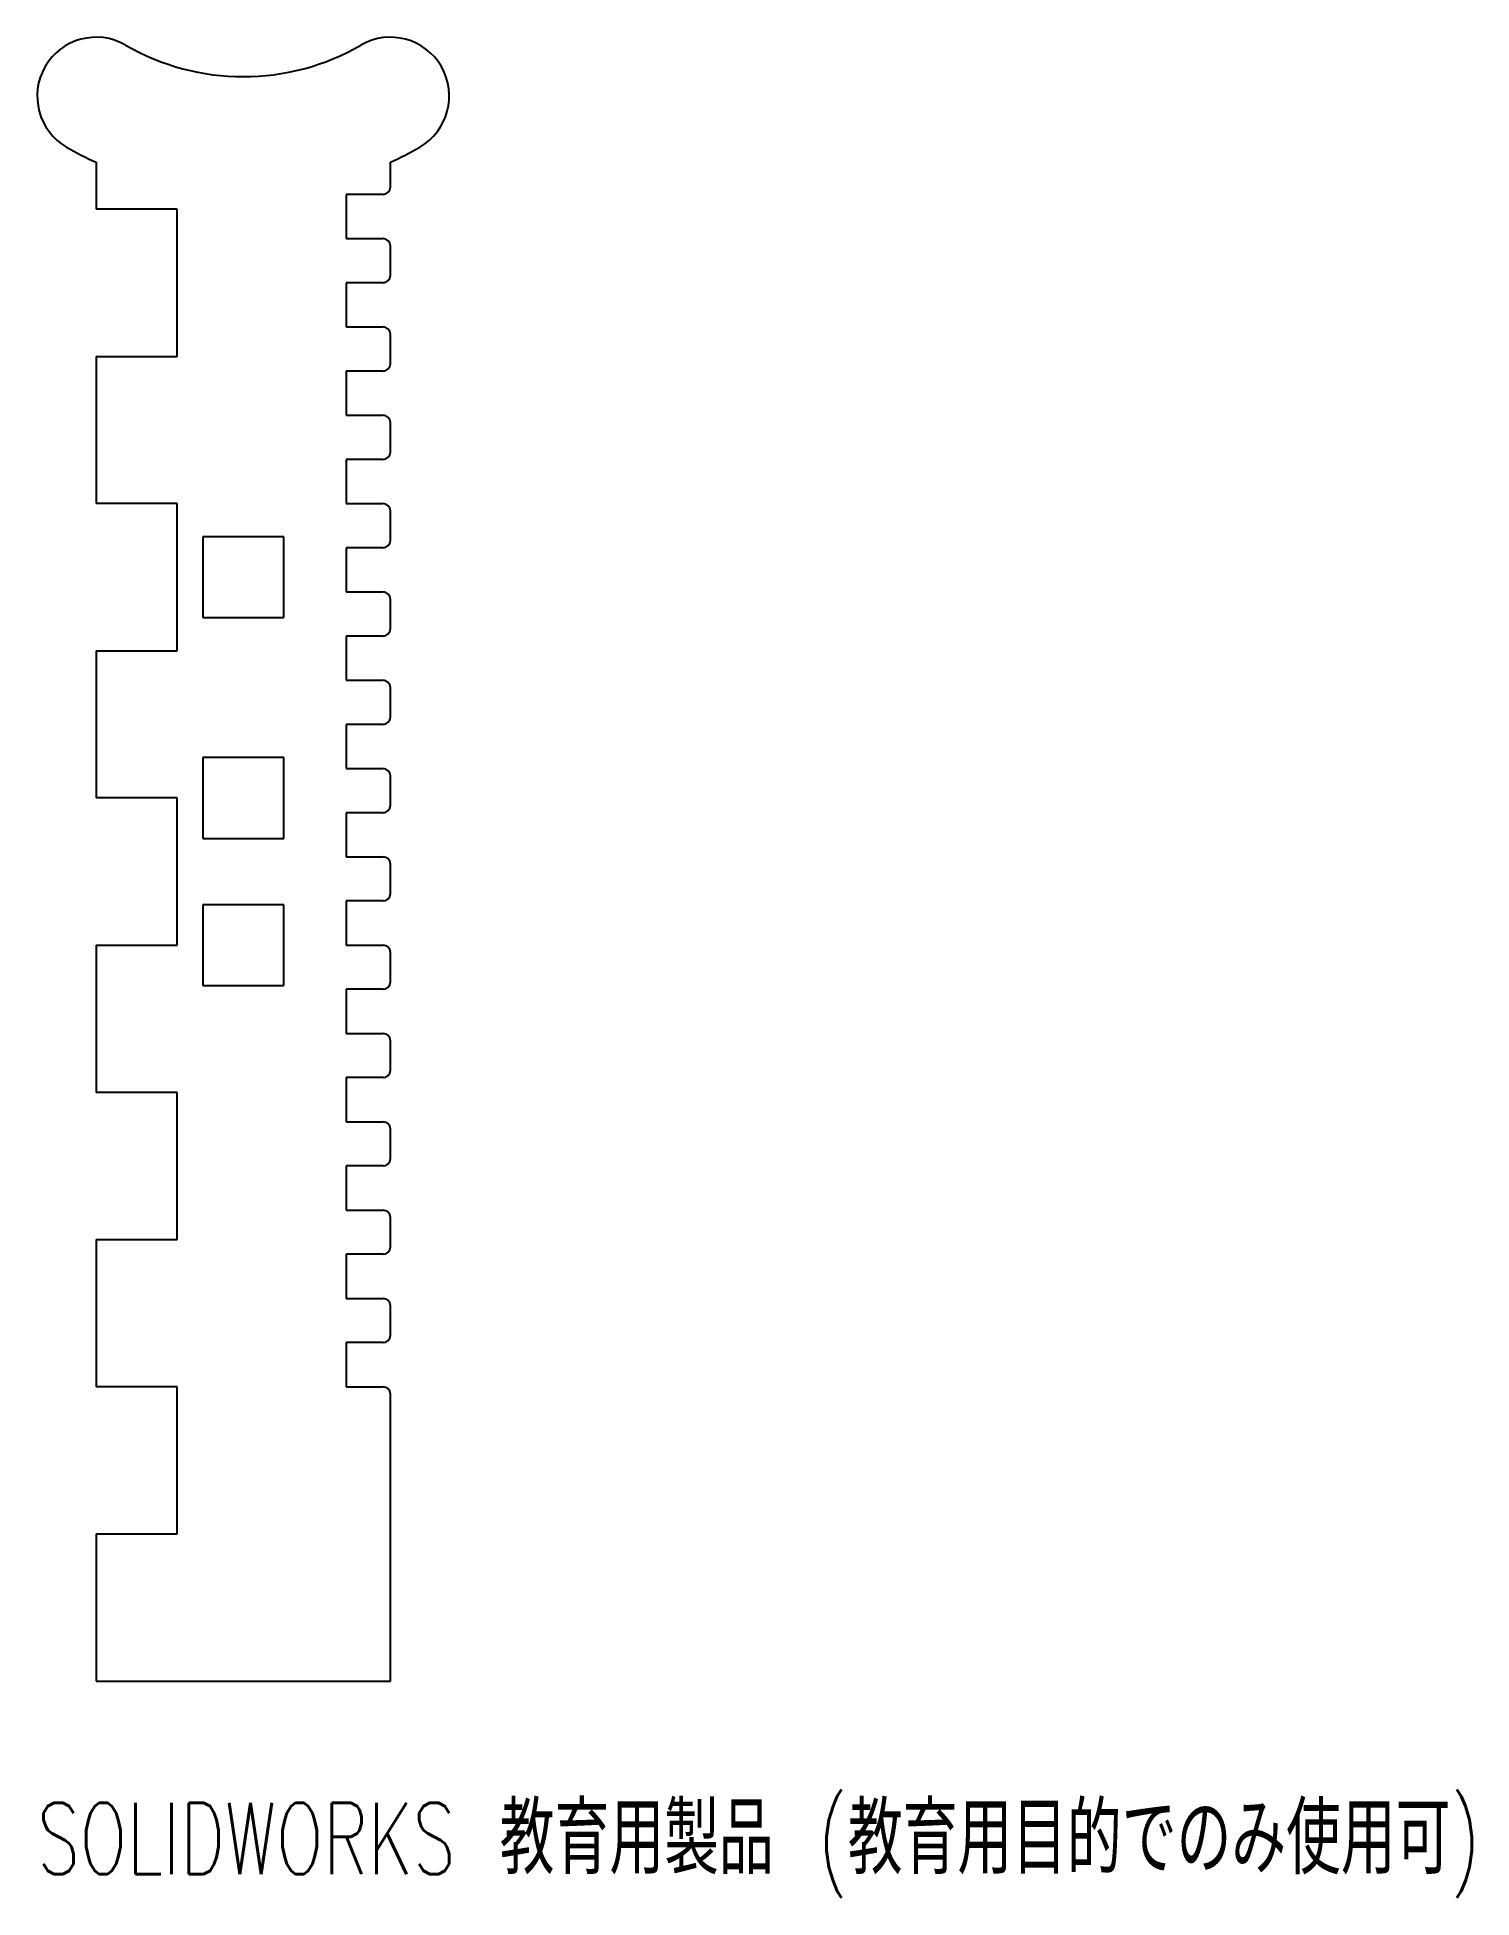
# Model space of a CAD drawing. Header units: millimetres. Extents: x -14 to 83, y -140 to -13.
import ezdxf

# ---------------------------------------------------------------- set-up
doc = ezdxf.new("R2010")
doc.units = ezdxf.units.MM
doc.styles.add('SLDTEXTSTYLE0', font='TXT', dxfattribs={"width": 0.7, "bigfont": 'bigfont'})

msp = doc.modelspace()

# ---------------------------------------------------------------- linework, layer by layer
at = {"color": 7, "linetype": 'Continuous', "lineweight": 25}
for p, q in [((-10, -21.82), (-10, -25)), ((10, -23.5), (10, -21.82)), ((7, -24), (7, -27)), ((9.5, -24), (7, -24)), ((-4.5, -25), (-10, -25)), ((-4.5, -35), (-4.5, -25)), ((7, -27), (9.5, -27)), ((10, -29.5), (10, -27.5)), ((7, -30), (7, -33)), ((9.5, -30), (7, -30)), ((7, -33), (9.5, -33)), ((10, -35.5), (10, -33.5)), ((-10, -35), (-4.5, -35)), ((-10, -35), (-10, -45)), ((7, -36), (7, -39)), ((9.5, -36), (7, -36)), ((7, -39), (9.5, -39)), ((10, -41.5), (10, -39.5)), ((7, -42), (7, -45)), ((9.5, -42), (7, -42)), ((-4.5, -45), (-10, -45)), ((-4.5, -55), (-4.5, -45)), ((7, -45), (9.5, -45)), ((10, -47.5), (10, -45.5)), ((2.75, -47.25), (-2.75, -47.25)), ((-2.75, -47.25), (-2.75, -52.75)), ((2.75, -52.75), (2.75, -47.25)), ((7, -48), (7, -51)), ((9.5, -48), (7, -48)), ((7, -51), (9.5, -51)), ((10, -53.5), (10, -51.5)), ((-2.75, -52.75), (2.75, -52.75)), ((7, -54), (7, -57)), ((9.5, -54), (7, -54)), ((-10, -55), (-4.5, -55)), ((-10, -55), (-10, -65)), ((7, -57), (9.5, -57)), ((10, -59.5), (10, -57.5)), ((7, -60), (7, -63)), ((9.5, -60), (7, -60)), ((2.75, -62.25), (-2.75, -62.25)), ((-2.75, -62.25), (-2.75, -67.75)), ((2.75, -67.75), (2.75, -62.25)), ((7, -63), (9.5, -63)), ((10, -65.5), (10, -63.5)), ((-4.5, -65), (-10, -65)), ((-4.5, -75), (-4.5, -65)), ((7, -66), (7, -69)), ((9.5, -66), (7, -66)), ((-2.75, -67.75), (2.75, -67.75)), ((7, -69), (9.5, -69)), ((10, -71.5), (10, -69.5)), ((7, -72), (7, -75)), ((9.5, -72), (7, -72)), ((2.75, -72.25), (-2.75, -72.25)), ((-2.75, -72.25), (-2.75, -77.75)), ((2.75, -77.75), (2.75, -72.25)), ((-10, -75), (-4.5, -75)), ((-10, -75), (-10, -85)), ((7, -75), (9.5, -75)), ((10, -77.5), (10, -75.5)), ((-2.75, -77.75), (2.75, -77.75)), ((7, -78), (7, -81)), ((9.5, -78), (7, -78)), ((7, -81), (9.5, -81)), ((10, -83.5), (10, -81.5)), ((7, -84), (7, -87)), ((9.5, -84), (7, -84)), ((-4.5, -85), (-10, -85)), ((-4.5, -95), (-4.5, -85)), ((7, -87), (9.5, -87)), ((10, -89.5), (10, -87.5)), ((7, -90), (7, -93)), ((9.5, -90), (7, -90)), ((7, -93), (9.5, -93)), ((10, -95.5), (10, -93.5)), ((-10, -95), (-4.5, -95)), ((-10, -95), (-10, -105)), ((7, -96), (7, -99)), ((9.5, -96), (7, -96)), ((7, -99), (9.5, -99)), ((10, -101.5), (10, -99.5)), ((7, -102), (7, -105)), ((9.5, -102), (7, -102)), ((-4.5, -105), (-10, -105)), ((-4.5, -115), (-4.5, -105)), ((7, -105), (9.5, -105)), ((10, -125), (10, -105.5)), ((-10, -115), (-4.5, -115)), ((-10, -115), (-10, -125)), ((-10, -125), (10, -125))]:
    msp.add_line(p, q, dxfattribs=at)
for centre, radius, start, end in [((-10, -17.32), 4, 60, 240), ((0, 0), 16, 240, 300), ((10, -17.32), 4, 300, 120), ((0, 0), 24, 240, 245.3757), ((0, 0), 24, 294.6243, 300), ((9.5, -23.5), 0.5, 270, 0), ((9.5, -27.5), 0.5, 0, 90), ((9.5, -29.5), 0.5, 270, 0), ((9.5, -33.5), 0.5, 0, 90), ((9.5, -35.5), 0.5, 270, 0), ((9.5, -39.5), 0.5, 0, 90), ((9.5, -41.5), 0.5, 270, 0), ((9.5, -45.5), 0.5, 0, 90), ((9.5, -47.5), 0.5, 270, 0), ((9.5, -51.5), 0.5, 0, 90), ((9.5, -53.5), 0.5, 270, 0), ((9.5, -57.5), 0.5, 0, 90), ((9.5, -59.5), 0.5, 270, 0), ((9.5, -63.5), 0.5, 0, 90), ((9.5, -65.5), 0.5, 270, 0), ((9.5, -69.5), 0.5, 0, 90), ((9.5, -71.5), 0.5, 270, 0), ((9.5, -75.5), 0.5, 0, 90), ((9.5, -77.5), 0.5, 270, 0), ((9.5, -81.5), 0.5, 0, 90), ((9.5, -83.5), 0.5, 270, 0), ((9.5, -87.5), 0.5, 0, 90), ((9.5, -89.5), 0.5, 270, 0), ((9.5, -93.5), 0.5, 0, 90), ((9.5, -95.5), 0.5, 270, 0), ((9.5, -99.5), 0.5, 0, 90), ((9.5, -101.5), 0.5, 270, 0), ((9.5, -105.5), 0.5, 0, 90)]:
    msp.add_arc(centre, radius, start, end, dxfattribs=at)

# ---------------------------------------------------------------- texts
at = {"color": 7, "linetype": 'Continuous', "insert": (-14, -133.27), "char_height": 4.8336, "attachment_point": 1, "style": 'SLDTEXTSTYLE0'}
msp.add_mtext('SOLIDWORKS 教育用製品 (教育用目的でのみ使用可)', dxfattribs=at)

doc.saveas('drawing.dxf')
